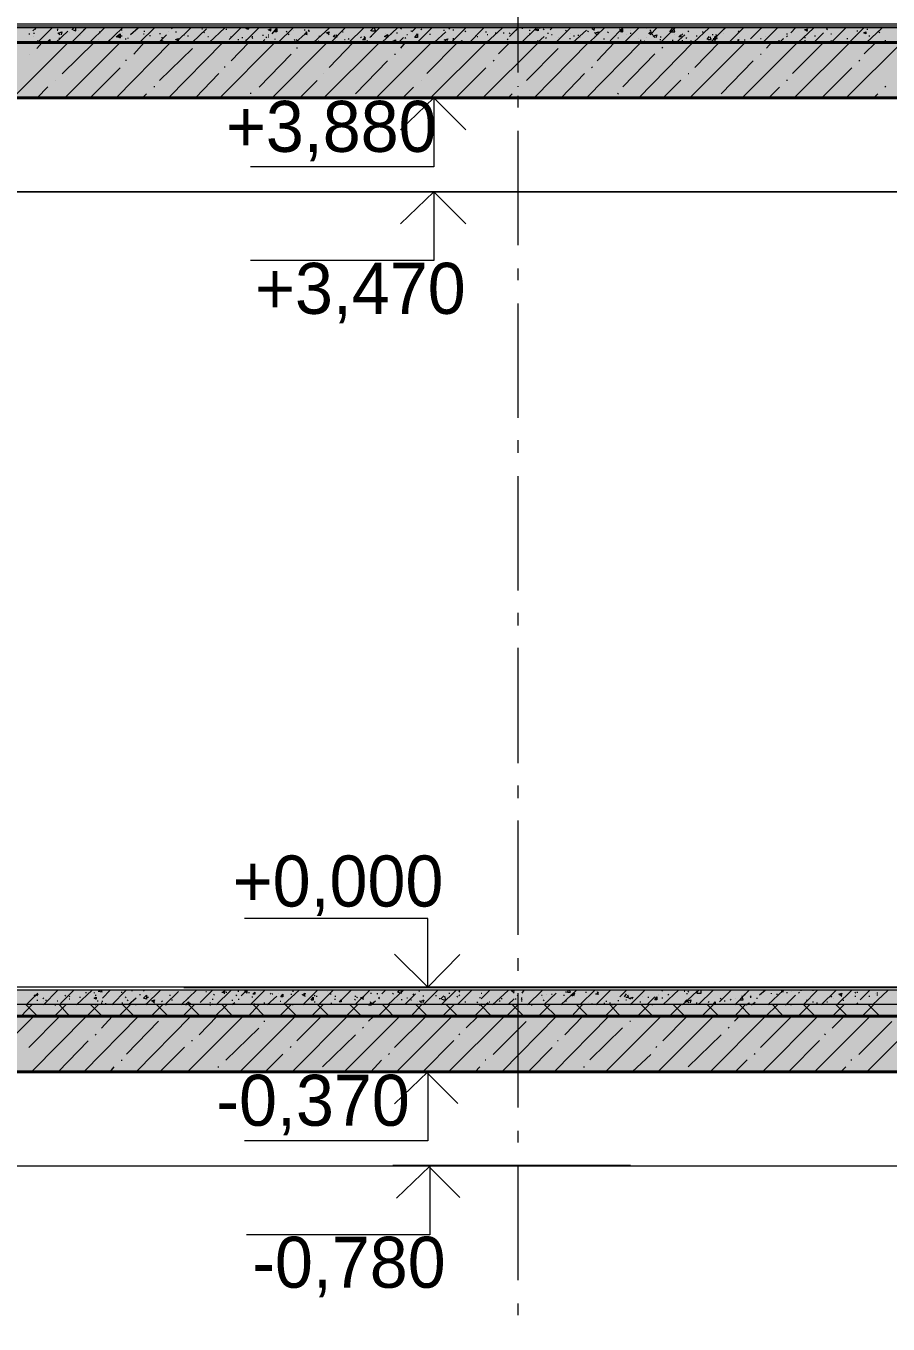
# Model space of a CAD drawing. Header units: millimetres. Extents: x -135211 to 49383, y -8033 to 228499.
# Drawn here: x -5746 to -1983, y 47183 to 52848 of the extents above; entities that cross this region are included whole.
import ezdxf

# ---------------------------------------------------------------- set-up
doc = ezdxf.new("R2010")
doc.units = ezdxf.units.MM
doc.layers.add('PDF _Геометрия', color=7, linetype='Continuous', true_color=0x1d1d1d)
doc.layers.add('PDF _Сплошная заливка', color=7, linetype='Continuous', true_color=0xffffff)
doc.layers.add('PDF _Текст', color=7, linetype='Continuous')

msp = doc.modelspace()

# ---------------------------------------------------------------- hatches: boundary and pattern name
at = {"layer": 'PDF _Сплошная заливка', "transparency": 33554559}
h = msp.add_hatch(color=256, dxfattribs=at)
h.paths.add_polyline_path([(-77398.8, 52535.5), (-77398.8, 52776.4), (-103546, 52776.4), (-103546, 52535.5)])
h.paths.add_polyline_path([(146.8, 52535.5), (146.8, 52776.4), (-22999.7, 52776.4), (-22999.7, 52535.5)])
h.paths.add_polyline_path([(-23351, 52535.5), (-23351, 52776.4), (-26352.2, 52776.4), (-26352.2, 52535.5)])
h.paths.add_polyline_path([(-26398.8, 52535.5), (-26398.8, 52776.4), (-44097.3, 52776.4), (-44097.3, 52535.5)])
h.paths.add_polyline_path([(-45350.3, 52535.5), (-45350.3, 52776.4), (-50899.8, 52776.4), (-50899.8, 52535.5)])
h = msp.add_hatch(color=256, dxfattribs=at)
h.paths.add_polyline_path([(-65546.2, 48285.5), (-65546.2, 48526.4), (-101294, 48526.4), (-101294, 48285.5)])
h.paths.add_polyline_path([(146.8, 48285.5), (146.8, 48526.4), (-22999.7, 48526.4), (-22999.7, 48285.5)])
h.paths.add_polyline_path([(-23351, 48285.5), (-23351, 48526.4), (-26352.2, 48526.4), (-26352.2, 48285.5)])
h.paths.add_polyline_path([(-26398.8, 48285.5), (-26398.8, 48526.4), (-44097.3, 48526.4), (-44097.3, 48285.5)])
h.paths.add_polyline_path([(-45350.3, 48285.5), (-45350.3, 48526.4), (-50899.8, 48526.4), (-50899.8, 48285.5)])
h.paths.add_polyline_path([(-50950.6, 48285.5), (-50950.6, 48526.4), (-65296.5, 48526.4), (-65296.5, 48285.5)])

# ---------------------------------------------------------------- linework, layer by layer
at = {"layer": 'PDF _Геометрия', "color": 7, "lineweight": 9}
for points in [[(-3597.5, 52644.4), (-3597.5, 53144)], [(-22897, 52775.7), (-96.7, 52775.7), (-96.7, 52839.2), (-96.7, 52847.7), (-96.7, 52856.1), (-22897, 52856.1)], [(-96.7, 52847.7), (-22897, 52847.7)], [(-96.7, 52839.2), (-22897, 52839.2)], [(-579.3, 51590.4), (-579.3, 48652.5), (-579.3, 52534.4), (-579.3, 52123.7), (-7111.4, 52123.7), (-579.3, 52123.7)], [(-579.3, 52534.4), (-7111.4, 52534.4)], [(-3966, 52534.4), (-3966, 52233.8), (-4766.1, 52233.8)], [(-3816.9, 52534.3), (-4117.7, 52534.3)], [(-2939.5, 52534.8), (-3968, 52534.8)], [(-3597.5, 52492.1), (-3597.5, 52542.9)], [(-2377.9, 52535.1), (-2940.6, 52535.1)], [(-3597.5, 51890.9), (-3597.5, 52390.5)], [(-3966, 52124.6), (-3966, 51824.1), (-4766.1, 51824.1)], [(-3816.9, 52124.4), (-4117.7, 52124.4)], [(-2860.5, 52124.5), (-3965.7, 52124.5)], [(-2097.2, 52123.5), (-2854.9, 52123.5)], [(149, 51904.4), (149, 50981.6), (149, 48653.3), (149, 48640.7), (-19848.8, 48640.7)], [(-3597.5, 51738.5), (-3597.5, 51789.3)], [(-3597.5, 51137.5), (-3597.5, 51637)], [(-3597.5, 50985), (-3597.5, 51040)], [(-3597.5, 50383.9), (-3597.5, 50883.4)], [(-3597.5, 50231.5), (-3597.5, 50286.6)], [(-3597.5, 49630.4), (-3597.5, 50134.1)], [(-3597.5, 49478), (-3597.5, 49533)], [(-3597.5, 48881), (-3597.5, 49380.6)], [(-3992.4, 48652.7), (-3992.4, 48953.3), (-4792.2, 48953.3)], [(-3597.5, 48724.5), (-3597.5, 48779.5)], [(149, 48653.3), (-19848.8, 48653.3)], [(-19848.8, 48526.4), (149, 48526.4), (149, 48577.2), (149, 48640.7)], [(-5057.7, 48652.5), (-579.3, 48652.5)], [(-3843.2, 48653.4), (-4144, 48653.4)], [(-2647.9, 48652.1), (-2579.7, 48652.1), (-3989.4, 48652.1)], [(-3597.5, 48127.6), (-3597.5, 48627.1)], [(149, 48577.2), (-19848.8, 48577.2)], [(-7144, 47873.3), (-544.2, 47873.3), (-544.2, 48283.9), (-544.2, 45155.5), (-4595.7, 45155.5)], [(-544.2, 48283.9), (-7144, 48283.9)], [(-3992.4, 48283.5), (-3992.4, 47983), (-4792.2, 47983)], [(-3852, 48285.2), (-4152.8, 48285.2)], [(-3869.5, 48284.4), (-3996.5, 48284.4)], [(-3176.4, 48284.7), (-3870.4, 48284.7)], [(-3597.5, 47975.1), (-3597.5, 48025.9)], [(-3983.6, 47872.8), (-3983.6, 47572.2), (-4783.5, 47572.2)], [(-3843.2, 47874.5), (-4144, 47874.5)], [(-3729.1, 47874.6), (-3991.3, 47874.6)], [(-3106.2, 47874.4), (-3728.8, 47874.4)], [(-3597.5, 47374.1), (-3597.5, 47873.6)], [(-3597.5, 47221.6), (-3597.5, 47272.4)]]:
    msp.add_lwpolyline(points, dxfattribs=at)
at = {"layer": 'PDF _Геометрия', "color": 7, "lineweight": 40}
for points in [[(-96.7, 53046.7), (-96.7, 52775.7), (-22994.2, 52775.7)], [(-22994.2, 52534.4), (-96.7, 52534.4), (-96.7, 51954.4)], [(149, 45156.8), (149, 48285.1), (149, 48526.4), (-22997.8, 48526.4)], [(-22994.2, 48284.2), (-96.7, 48284.2), (-96.7, 45155.8), (-26097.4, 45155.8)]]:
    msp.add_lwpolyline(points, dxfattribs=at)
at = {"layer": 'PDF _Геометрия', "lineweight": 9}
for points in [[(-5733.5, 52813.5), (-5729.6, 52813.5)], [(-5715.8, 52826.1), (-5703.3, 52838.7)], [(-5712.1, 52818.4), (-5712.1, 52814.2)], [(-5712.1, 52800.7), (-5712.1, 52800.7)], [(-5707.2, 52835.3), (-5703.3, 52835.3)], [(-5696.5, 52775.6), (-5633.1, 52839.1)], [(-5617.7, 52775.1), (-5562.9, 52825.9)], [(-5610.7, 52835.4), (-5606.8, 52831.2)], [(-5610.7, 52830.4), (-5606.8, 52830.4)], [(-5606.6, 52818.5), (-5598, 52810)], [(-5601.9, 52817.7), (-5598, 52817.7)], [(-5601.8, 52817.7), (-5589.2, 52821.9), (-5593.2, 52809.2)], [(-5554.1, 52821.6), (-5554.1, 52821.6)], [(-5547.4, 52776.2), (-5484, 52839.7)], [(-5545.2, 52831.6), (-5536.6, 52840)], [(-5540.4, 52830.7), (-5527.8, 52826.4), (-5527.8, 52839.2)], [(-5519, 52827.2), (-5519, 52827.2)], [(-5510.3, 52805.2), (-5510.3, 52805.2)], [(-5496.6, 52831.3), (-5492.7, 52831.3)], [(-5464.6, 52779.9), (-5405, 52839.1)], [(-5426.5, 52823.1), (-5422.5, 52823.1)], [(-5426.5, 52818.9), (-5422.5, 52818.9)], [(-5393.5, 52775.1), (-5326, 52838.7)], [(-5347.3, 52801.4), (-5334.8, 52805.6), (-5338.7, 52797.1)], [(-5343.4, 52800.6), (-5334.8, 52796.3)], [(-5329.9, 52831), (-5326, 52831)], [(-5329.9, 52804.8), (-5326, 52804.8)], [(-5326, 52818.3), (-5326, 52818.3)], [(-5299.7, 52792.7), (-5299.7, 52796.9)], [(-5289.6, 52810.1), (-5255.8, 52839.8)], [(-5249.3, 52776.6), (-5185.6, 52840.1)], [(-5233.4, 52814.2), (-5229.5, 52814.2)], [(-5229.5, 52826.9), (-5229.5, 52822.7)], [(-5207.1, 52806.3), (-5203.2, 52806.3)], [(-5166.8, 52775.5), (-5133, 52809.4)], [(-5163.2, 52814.5), (-5159.3, 52814.5)], [(-5154.5, 52797.5), (-5150.5, 52797.5)], [(-5133, 52809.4), (-5133, 52809.4)], [(-5124.2, 52822.8), (-5124.2, 52822.8)], [(-5110.6, 52835.3), (-5106.7, 52839.6)], [(-5093.1, 52822.6), (-5089.1, 52822.6)], [(-5091.4, 52775.6), (-5027.7, 52839.1)], [(-5058, 52809.6), (-5054, 52809.6)], [(-5040.4, 52805.3), (-5036.5, 52805.3)], [(-5021.2, 52775.9), (-4957.5, 52835.2)], [(-4979, 52835.3), (-4975.1, 52835.3)], [(-4970.2, 52818.3), (-4966.3, 52822.5)], [(-4952.7, 52802), (-4948.7, 52802)], [(-4946.2, 52776.2), (-4878.5, 52839.6)], [(-4873.7, 52834.6), (-4869.8, 52834.6)], [(-4858.8, 52789.2), (-4808.4, 52840)], [(-4852.2, 52801.4), (-4852.2, 52797.1)], [(-4803.5, 52797.6), (-4799.6, 52797.6)], [(-4793.2, 52776), (-4729.4, 52839.4)], [(-4786, 52835.6), (-4782, 52839.8)], [(-4781.9, 52834.8), (-4773.3, 52834.8), (-4773.3, 52839)], [(-4759.6, 52801.6), (-4755.7, 52801.6)], [(-4759.6, 52797.3), (-4755.7, 52793.1)], [(-4711.8, 52809), (-4711.8, 52804.7)], [(-4698.2, 52796.9), (-4694.3, 52801.2)], [(-4689.5, 52809.6), (-4685.5, 52809.6)], [(-4689.5, 52801.1), (-4685.5, 52801.1)], [(-4689.4, 52831.4), (-4676.7, 52835.7), (-4680.7, 52827.2)], [(-4685.4, 52830.7), (-4676.7, 52826.5)], [(-4671.7, 52813.6), (-4650.4, 52839)], [(-4643.4, 52776.6), (-4580.2, 52840)], [(-4610.5, 52826), (-4606.5, 52821.7)], [(-4601.7, 52809), (-4597.8, 52813.2)], [(-4580.2, 52827.4), (-4580.2, 52827.4)], [(-4570.2, 52776.2), (-4527.6, 52814.3)], [(-4531.5, 52830.5), (-4527.6, 52830.5)], [(-4531.4, 52814.3), (-4518.8, 52810.1), (-4522.8, 52822.7)], [(-4527.5, 52813.5), (-4518.8, 52822)], [(-4514, 52826.9), (-4510, 52831.1)], [(-4510, 52821.9), (-4510, 52826.2)], [(-4490.2, 52775.6), (-4422.3, 52839.1)], [(-4466.2, 52839.3), (-4466.2, 52839.3)], [(-4466.2, 52805.5), (-4466.2, 52801.3)], [(-4434.9, 52818.6), (-4422.3, 52822.9), (-4426.2, 52810.2)], [(-4431, 52817.9), (-4422.3, 52809.5)], [(-4426.2, 52835.6), (-4422.3, 52839.8)], [(-4415.3, 52775.9), (-4352.1, 52839.4)], [(-4404.7, 52801.5), (-4396, 52810)], [(-4399.8, 52800.8), (-4387.2, 52800.8), (-4391.1, 52809.2)], [(-4364.8, 52822.5), (-4360.9, 52822.5)], [(-4336.4, 52775.4), (-4273.1, 52838.9)], [(-4285.9, 52796.6), (-4281.9, 52800.8)], [(-4277, 52788.8), (-4264.4, 52788.8), (-4268.3, 52801.5)], [(-4273.1, 52788), (-4264.4, 52800.7)], [(-4255.6, 52838.8), (-4255.6, 52838.8)], [(-4244.9, 52797.6), (-4202.9, 52840)], [(-4241.9, 52827.4), (-4229.3, 52840.1)], [(-4238, 52800.6), (-4238, 52804.8)], [(-4237.1, 52826.6), (-4220.5, 52826.6), (-4224.4, 52839.3)], [(-4192.1, 52776), (-4124, 52839.5)], [(-4176.6, 52814.4), (-4176.6, 52814.4)], [(-4154.3, 52814.2), (-4150.3, 52814.2)], [(-4127.9, 52817.5), (-4124, 52817.5)], [(-4119, 52776.6), (-4097.7, 52797.7)], [(-4110.4, 52838.6), (-4106.4, 52834.3)], [(-4092.8, 52797.7), (-4088.9, 52793.5)], [(-4084.1, 52810.3), (-4080.1, 52810.3)], [(-4066.5, 52827.2), (-4062.6, 52827.2)], [(-4062.6, 52827.2), (-4062.6, 52827.2)], [(-4061.6, 52822), (-4045, 52839)], [(-4038.2, 52775.8), (-3974.8, 52839.3)], [(-4022.7, 52835.4), (-4018.7, 52831.1)], [(-3983.6, 52814), (-3983.6, 52809.7)], [(-3974.8, 52840.1), (-3974.8, 52840.1)], [(-3964.2, 52776.1), (-3913.4, 52822.7)], [(-3922.2, 52830.5), (-3922.2, 52826.3)], [(-3899.8, 52834.5), (-3895.9, 52838.8)], [(-3889.2, 52776.4), (-3825.7, 52839.9)], [(-3882.3, 52831), (-3878.3, 52831)], [(-3829.6, 52826.4), (-3825.7, 52822.2)], [(-3810.2, 52775.9), (-3746.7, 52839.4)], [(-3785.8, 52805), (-3781.8, 52805)], [(-3777, 52801.4), (-3773, 52801.4)], [(-3737.9, 52823.2), (-3737.9, 52818.9)], [(-3735.3, 52775.4), (-3667.7, 52838.9)], [(-3733.1, 52810.4), (-3729.1, 52810.4)], [(-3698, 52817.8), (-3694, 52817.8)], [(-3662.9, 52818.4), (-3659, 52818.4)], [(-3636.6, 52817.5), (-3632.6, 52813.3)], [(-3635.7, 52801.9), (-3597.5, 52840)], [(-3606.3, 52826.6), (-3606.3, 52830.8)], [(-3582.2, 52775.2), (-3518.6, 52838.7)], [(-3580, 52839.1), (-3580, 52834.8)], [(-3548.9, 52830.4), (-3544.9, 52830.4)], [(-3548.9, 52814.2), (-3544.9, 52814.2)], [(-3512.9, 52776.5), (-3483.5, 52801.9)], [(-3505, 52839.4), (-3501, 52839.4)], [(-3487.5, 52835), (-3483.5, 52830.7)], [(-3478.7, 52797.6), (-3474.7, 52793.4)], [(-3465.9, 52813.8), (-3465.9, 52818)], [(-3457.1, 52831.3), (-3448.4, 52839.7)], [(-3452.4, 52810.1), (-3448.4, 52810.1)], [(-3433.1, 52775.7), (-3369.4, 52839.3)], [(-3390.9, 52830.2), (-3387, 52826)], [(-3369.4, 52813.9), (-3369.4, 52813.9)], [(-3358.2, 52775.4), (-3299.2, 52830.3)], [(-3355.8, 52805.3), (-3351.9, 52805.3)], [(-3334.3, 52805.2), (-3334.3, 52809.5)], [(-3294.4, 52826.1), (-3290.4, 52821.8)], [(-3288, 52776.4), (-3220.3, 52839.8)], [(-3272.9, 52834.4), (-3272.9, 52838.6)], [(-3272.9, 52834.4), (-3264.1, 52834.4), (-3264.1, 52838.6)], [(-3268.1, 52830.9), (-3264.1, 52830.9)], [(-3264.1, 52818.9), (-3255.3, 52810.5)], [(-3264.1, 52806.3), (-3264.1, 52806.3)], [(-3264.1, 52802.1), (-3264.1, 52802.1)], [(-3259.3, 52818.1), (-3246.6, 52822.3), (-3250.6, 52809.6)], [(-3246.6, 52818.9), (-3246.6, 52823.1)], [(-3206.7, 52822.8), (-3202.7, 52818.6)], [(-3196.3, 52783.6), (-3141.3, 52838.6)], [(-3154, 52831), (-3150.1, 52835.2)], [(-3145.3, 52821.7), (-3141.3, 52821.7)], [(-3135, 52776.1), (-3071.1, 52839.7)], [(-3123.7, 52810.4), (-3123.7, 52810.4)], [(-3106.2, 52827.2), (-3106.2, 52827.2)], [(-3106.2, 52817.9), (-3106.2, 52813.7)], [(-3036, 52835.2), (-3036, 52835.2)], [(-3036, 52797.1), (-3036, 52797.1)], [(-3022.4, 52831.7), (-3018.4, 52827.4)], [(-3021.7, 52809.5), (-2992.1, 52839.2)], [(-3013.7, 52813.9), (-3009.7, 52809.6)], [(-3009.7, 52806.2), (-3000.9, 52797.7)], [(-3004.9, 52805.3), (-2992.1, 52809.5), (-2996.1, 52796.8)], [(-2976.3, 52775.2), (-2913.2, 52838.7)], [(-2974.6, 52797.5), (-2974.6, 52801.7)], [(-2934.7, 52822.6), (-2921.9, 52839.5)], [(-2929.9, 52821.7), (-2913.2, 52821.7), (-2917.2, 52838.7)], [(-2913.2, 52809), (-2913.2, 52809)], [(-2907.7, 52775.7), (-2869.3, 52809.5)], [(-2882.1, 52809.6), (-2878.1, 52813.8)], [(-2864.5, 52793.3), (-2860.5, 52797.6)], [(-2855.7, 52822.2), (-2851.7, 52826.4)], [(-2843, 52839.8), (-2843, 52839.8)], [(-2832, 52775.8), (-2764, 52839.2)], [(-2820.6, 52804.9), (-2816.6, 52804.9)], [(-2794.3, 52822.5), (-2790.3, 52822.5)], [(-2772.8, 52789.2), (-2764, 52801.9)], [(-2768, 52788.4), (-2755.2, 52788.4), (-2759.2, 52801.1)], [(-2757.1, 52776.1), (-2693.8, 52839.6)], [(-2750.5, 52810.3), (-2746.5, 52810.3)], [(-2745.7, 52793.2), (-2728.9, 52793.2), (-2732.9, 52810.2)], [(-2741.7, 52792.5), (-2728.9, 52809.4)], [(-2741.7, 52801), (-2737.7, 52801)], [(-2732.9, 52801.7), (-2728.9, 52801.7)], [(-2702.6, 52814.2), (-2702.6, 52814.2)], [(-2697.8, 52834.6), (-2693.8, 52838.8)], [(-2678.1, 52775.6), (-2614.8, 52839.1)], [(-2641.2, 52818.8), (-2641.2, 52818.8)], [(-2636.4, 52822.3), (-2632.4, 52826.5)], [(-2582.4, 52792.1), (-2535.9, 52838.6)], [(-2539.9, 52840.1), (-2535.9, 52835.8)], [(-2529.1, 52776.2), (-2465.7, 52839.6)], [(-2527.1, 52840), (-2527.1, 52840)], [(-2518.3, 52801.1), (-2518.3, 52801.1)], [(-2425.8, 52813.2), (-2421.8, 52813.2)], [(-2425.8, 52801.3), (-2421.8, 52805.5)], [(-2407.6, 52818), (-2386.7, 52839.2)], [(-2375.2, 52775.2), (-2307.8, 52838.7)], [(-2346.9, 52831.1), (-2334.1, 52835.4), (-2338.1, 52826.9), (-2334.1, 52826.9)], [(-2346.9, 52797.4), (-2342.8, 52797.4)], [(-2342.9, 52830.4), (-2334.1, 52826.1)], [(-2306.5, 52776.4), (-2263.9, 52818.7)], [(-2303, 52805.5), (-2299, 52805.5)], [(-2250.3, 52835.6), (-2246.3, 52839.8)], [(-2250.3, 52831.3), (-2246.3, 52835.6)], [(-2232.8, 52813.6), (-2228.8, 52813.6)], [(-2230.9, 52776.5), (-2167.4, 52840)], [(-2152, 52776.1), (-2088.4, 52839.6)], [(-2123.5, 52800.9), (-2123.5, 52800.9)], [(-2118.7, 52826.3), (-2114.7, 52826.3)], [(-2077, 52775.6), (-2009.4, 52839.1)], [(-2074.9, 52834.4), (-2070.9, 52834.4)], [(-2066.1, 52805.5), (-2062.1, 52805.5)], [(-2022.2, 52822.2), (-2018.2, 52818)], [(-5804.1, 52533.8), (-5562.9, 52775.1)], [(-5698.1, 52749.7), (-5677, 52775.1)], [(-5694.5, 52780.2), (-5694.5, 52784.4)], [(-5601.9, 52792.3), (-5598, 52796.6)], [(-5588.4, 52639.7), (-5448.9, 52775.2)], [(-5576.4, 52533.9), (-5334.8, 52775.2)], [(-5523, 52776.4), (-5519, 52780.6), (-5519, 52776.4)], [(-5431.3, 52787.8), (-5431.3, 52787.8)], [(-5426.5, 52775.8), (-5422.5, 52775.8)], [(-5382.6, 52783.9), (-5378.7, 52783.9)], [(-5352.8, 52534.8), (-5115.4, 52776.2)], [(-5317.1, 52775.1), (-5308.5, 52779.3)], [(-5312.4, 52791.9), (-5308.5, 52791.9)], [(-5275.8, 52725.3), (-5229.5, 52776.1)], [(-5238.3, 52783.8), (-5238.3, 52783.8)], [(-5163.1, 52776.3), (-5150.5, 52784.8), (-5150.5, 52776.3)], [(-5162.8, 52610.4), (-5018.9, 52750.1)], [(-5124.3, 52534.9), (-4887.3, 52776.2)], [(-5092.9, 52788.6), (-5080.3, 52792.8), (-5084.3, 52784.4)], [(-5089, 52787.9), (-5080.3, 52783.6)], [(-4917.6, 52780.6), (-4913.6, 52780.6)], [(-4900.5, 52535), (-4659.2, 52776.3)], [(-4878.5, 52776.2), (-4878.5, 52776.2)], [(-4869.8, 52776.1), (-4869.8, 52776.1)], [(-4849.7, 52695.8), (-4773.3, 52776.2)], [(-4834.6, 52775.8), (-4825.9, 52780.1), (-4825.9, 52775.8)], [(-4821.1, 52788.5), (-4817.1, 52788.5)], [(-4786, 52788.2), (-4782, 52788.2)], [(-4715.7, 52775.8), (-4703.1, 52788.5)], [(-4672, 52535.1), (-4431.1, 52776.4)], [(-4659.2, 52792.4), (-4659.2, 52788.3)], [(-4575.4, 52789.2), (-4571.5, 52785)], [(-4566.6, 52788.4), (-4562.7, 52784.1)], [(-4562.7, 52750.3), (-4562.7, 52754.5)], [(-4470.1, 52783.6), (-4466.2, 52779.3)], [(-4444.3, 52535.2), (-4202.9, 52776.4)], [(-4426.2, 52775.6), (-4422.3, 52779.8)], [(-4423, 52666.4), (-4317, 52776.5)], [(-4396, 52783.8), (-4396, 52783.8)], [(-4373.6, 52779.5), (-4369.6, 52775.2)], [(-4356.1, 52788.6), (-4352.1, 52788.6)], [(-4338.5, 52789.3), (-4334.6, 52793.5)], [(-4285.9, 52776.2), (-4281.9, 52776.2)], [(-4259.5, 52780.2), (-4255.6, 52784.5)], [(-4215.8, 52535.2), (-3974.8, 52776.6)], [(-4194.2, 52780.6), (-4194.2, 52776.4)], [(-4110.3, 52751.1), (-4088.9, 52776.5)], [(-4013.9, 52776), (-4009.9, 52776)], [(-4009.9, 52776), (-4009.9, 52776)], [(-3996.4, 52641.1), (-3860.8, 52776.6)], [(-3979.4, 52533.7), (-3737.9, 52775)], [(-3970, 52780), (-3966, 52780)], [(-3952.5, 52779.8), (-3948.5, 52779.8)], [(-3922.1, 52788.9), (-3913.4, 52784.6)], [(-3917.3, 52788), (-3904.6, 52792.2), (-3908.6, 52783.8)], [(-3882.3, 52792.9), (-3878.3, 52792.9)], [(-3882.3, 52787.9), (-3878.3, 52787.9)], [(-3851.9, 52775.7), (-3843.2, 52784.2), (-3843.2, 52775.7)], [(-3750.9, 52533.8), (-3509.8, 52775.1)], [(-3683.5, 52725.9), (-3632.6, 52776.7)], [(-3667.7, 52776.2), (-3667.7, 52776.2)], [(-3662.9, 52775.2), (-3650.2, 52779.5), (-3650.2, 52775.2)], [(-3662.9, 52776.1), (-3659, 52776.1)], [(-3645.4, 52787.9), (-3641.4, 52792.2)], [(-3580, 52780.6), (-3580, 52776.4)], [(-3561.4, 52610.3), (-3422.1, 52749.9)], [(-3527.2, 52534.8), (-3290.4, 52776)], [(-3513.8, 52783.6), (-3509.8, 52783.6)], [(-3483.5, 52775.7), (-3483.5, 52775.7)], [(-3422.1, 52796.5), (-3422.1, 52796.5)], [(-3373.4, 52792.7), (-3369.4, 52792.7)], [(-3325.5, 52796.6), (-3325.5, 52796.6)], [(-3325.5, 52775.5), (-3325.5, 52775.5)], [(-3299.5, 52534.8), (-3062.3, 52776.1)], [(-3253, 52695.7), (-3176.4, 52776.1)], [(-3224.2, 52792.5), (-3220.3, 52792.5)], [(-3162.8, 52796.4), (-3158.8, 52796.4)], [(-3150.1, 52775.2), (-3150.1, 52775.2)], [(-3071.1, 52793.1), (-3071.1, 52793.1)], [(-3070.9, 52534.9), (-2834.2, 52776.2)], [(-3062.3, 52783.8), (-3062.3, 52788.1)], [(-3053.6, 52775.3), (-3044.8, 52783.7)], [(-2978.6, 52789), (-2974.6, 52789)], [(-2969.8, 52779.8), (-2965.8, 52779.8)], [(-2969.8, 52750.9), (-2965.8, 52755.1)], [(-2921.9, 52783.7), (-2921.9, 52787.9)], [(-2882.1, 52784.2), (-2878.1, 52784.2)], [(-2847.2, 52535), (-2606.1, 52776.3)], [(-2843, 52784), (-2843, 52779.7)], [(-2825.8, 52666.2), (-2720.1, 52776.3)], [(-2781.5, 52779.3), (-2781.5, 52779.3)], [(-2702.6, 52776.1), (-2702.6, 52780.4)], [(-2689, 52775.3), (-2685, 52775.3)], [(-2645.2, 52780.6), (-2632.4, 52776.5), (-2636.4, 52789.1)], [(-2641.2, 52779.9), (-2632.4, 52788.4)], [(-2632.4, 52796.8), (-2632.4, 52796.8)], [(-2619.5, 52535.1), (-2377.9, 52776.4)], [(-2610.1, 52788.2), (-2606.1, 52788.2)], [(-2601.3, 52775.5), (-2597.3, 52779.7)], [(-2539.9, 52792.8), (-2535.9, 52792.8)], [(-2539.9, 52775.1), (-2535.9, 52779.3), (-2535.9, 52775.1)], [(-2531.1, 52776.5), (-2527.1, 52776.5)], [(-2512.9, 52751), (-2492, 52776.3)], [(-2509.6, 52776.5), (-2509.6, 52776.5)], [(-2509.6, 52776.5), (-2509.6, 52776.5)], [(-2496.1, 52776.3), (-2483.2, 52780.5), (-2487.2, 52776.3)], [(-2492, 52775.6), (-2492, 52775.6)], [(-2460.9, 52784.6), (-2456.9, 52784.6)], [(-2456.2, 52776), (-2439.4, 52792.9)], [(-2439.4, 52788), (-2439.4, 52788)], [(-2399.6, 52641), (-2263.9, 52776.4)], [(-2391, 52535.2), (-2149.8, 52776.5)], [(-2346.9, 52783.9), (-2342.8, 52783.9)], [(-2259.1, 52780.6), (-2255.1, 52780.6)], [(-2246.3, 52779.8), (-2246.3, 52779.8)], [(-2232.8, 52784.6), (-2228.8, 52784.6)], [(-2163.3, 52535.2), (-1921.7, 52776.5)], [(-2162.6, 52793.5), (-2158.6, 52793.5)], [(-2162.6, 52776.5), (-2158.6, 52776.5)], [(-2086.5, 52725.7), (-2035.8, 52776.5)], [(-1995.9, 52784.7), (-1991.9, 52784.7)], [(-5729.6, 52724.6), (-5729.6, 52724.6)], [(-5308.5, 52696.1), (-5308.5, 52700.4)], [(-4728.7, 52580.3), (-4589, 52724.3)], [(-4307.2, 52551.9), (-4167.8, 52695.8)], [(-4136.7, 52725.2), (-4132.8, 52725.2)], [(-3706.8, 52695.1), (-3702.8, 52699.4)], [(-3140.7, 52581.8), (-3000.9, 52725.7)], [(-2710.4, 52551.7), (-2571, 52695.6)], [(-2539.9, 52725), (-2535.9, 52725)], [(-2110, 52695), (-2105.9, 52699.3)], [(-5465.8, 52534.7), (-5334.8, 52666)], [(-5006.4, 52534.3), (-4904.9, 52640.1)], [(-4878.5, 52666.1), (-4878.5, 52670.4)], [(-4448.6, 52640.3), (-4448.6, 52640.3)], [(-3869, 52534.5), (-3737.9, 52665.7)], [(-3409.2, 52534.1), (-3308, 52639.9)], [(-3276.9, 52665.1), (-3272.9, 52669.3)], [(-2855.7, 52640.9), (-2851.7, 52640.9)], [(-2272.1, 52534.3), (-2141, 52665.6)], [(-5697.6, 52535.1), (-5650.7, 52581.7)], [(-5615.6, 52610.4), (-5615.6, 52610.4)], [(-5185.6, 52580.3), (-5185.6, 52584.6)], [(-4550.8, 52533.9), (-4474.9, 52610)], [(-4100.5, 52535), (-4053.8, 52581.5)], [(-4018.7, 52610.2), (-4018.7, 52610.2)], [(-3597.5, 52581.7), (-3597.5, 52586)], [(-2962.8, 52535.2), (-2886.8, 52611.4)], [(-2503.4, 52534.8), (-2456.9, 52581.4)], [(-2425.8, 52610.8), (-2421.8, 52610.8)], [(-1995.9, 52580.7), (-1991.9, 52585)], [(-5238, 52534.7), (-5220.7, 52551.7)], [(-4764.5, 52551.9), (-4764.5, 52556)], [(-3640.5, 52534.5), (-3623.9, 52551.5)], [(-3162.8, 52550.8), (-3158.8, 52555)], [(-2043.9, 52534.4), (-2027, 52551.4)], [(-5745.4, 48575.7), (-5694.5, 48626.5)], [(-5711.9, 48619), (-5703.3, 48614.8)], [(-5707, 48618), (-5694.5, 48622.3), (-5698.4, 48613.8)], [(-5685.8, 48640.1), (-5685.8, 48640.1)], [(-5672.1, 48602.7), (-5668.2, 48607)], [(-5670.2, 48576), (-5606.8, 48639.5)], [(-5596.1, 48581.5), (-5536.6, 48640.7)], [(-5575.6, 48614.7), (-5571.7, 48618.9)], [(-5558.1, 48614.6), (-5554.1, 48610.4)], [(-5525, 48576.7), (-5457.6, 48640.2)], [(-5510.3, 48606.7), (-5510.3, 48610.9)], [(-5484, 48627.6), (-5484, 48631.9)], [(-5448.9, 48630.7), (-5448.9, 48626.5)], [(-5444, 48618.8), (-5440.1, 48618.8)], [(-5431, 48636.5), (-5413.8, 48632.2), (-5417.7, 48640.7)], [(-5426.5, 48635.6), (-5422.5, 48639.8)], [(-5412.4, 48605.7), (-5378.7, 48639.5)], [(-5372, 48576.5), (-5308.5, 48639.9)], [(-5329.9, 48631.6), (-5326, 48631.6)], [(-5312.4, 48611.2), (-5308.5, 48607)], [(-5298.4, 48577), (-5264.6, 48606.7)], [(-5282.1, 48635.5), (-5282.1, 48639.7)], [(-5247.1, 48618.3), (-5247.1, 48622.5)], [(-5233.4, 48635.1), (-5229.5, 48639.3)], [(-5222.9, 48577.2), (-5159.3, 48640.6)], [(-5212, 48606.3), (-5212, 48610.4)], [(-5203.2, 48627.3), (-5203.2, 48627.3)], [(-5139.3, 48575.6), (-5080.3, 48634.9)], [(-5119.4, 48618.2), (-5115.4, 48618.2)], [(-5069, 48575.9), (-5001.4, 48639.5)], [(-5040.4, 48605.8), (-5036.5, 48605.8)], [(-5027.7, 48631.2), (-5027.7, 48631.2)], [(-4986.3, 48585.7), (-4931.2, 48640.7)], [(-4961.4, 48634.9), (-4957.5, 48634.9)], [(-4926.3, 48618.6), (-4922.4, 48622.8)], [(-4916, 48575.7), (-4852.2, 48639.2)], [(-4891.1, 48631.9), (-4878.5, 48631.9), (-4878.5, 48640.4)], [(-4887.2, 48631), (-4878.5, 48639.4)], [(-4882.5, 48626.7), (-4878.5, 48626.7)], [(-4873.7, 48631.8), (-4869.8, 48631.8)], [(-4829.8, 48619.7), (-4825.9, 48615.5)], [(-4821.1, 48636.5), (-4817.1, 48636.5)], [(-4807.2, 48615.1), (-4782, 48640.5)], [(-4773.3, 48631.1), (-4773.3, 48626.8)], [(-4766.9, 48576.5), (-4703.1, 48639.9)], [(-4759.6, 48610.7), (-4755.7, 48610.7)], [(-4720.6, 48635.9), (-4720.6, 48635.9)], [(-4693, 48576), (-4650.4, 48614.1)], [(-4680.7, 48627), (-4676.7, 48622.8)], [(-4671.9, 48623.6), (-4668, 48623.6)], [(-4641.6, 48627.7), (-4641.6, 48627.7)], [(-4621.8, 48577.1), (-4553.9, 48640.6)], [(-4589, 48623.9), (-4589, 48619.7)], [(-4580.2, 48632.3), (-4580.2, 48636.6)], [(-4540.2, 48619.3), (-4527.6, 48627.7), (-4531.5, 48615)], [(-4538.1, 48575.6), (-4474.9, 48639.1)], [(-4536.3, 48618.3), (-4527.6, 48614.1)], [(-4527.6, 48610.8), (-4527.6, 48610.8)], [(-4487.7, 48618), (-4483.7, 48613.8)], [(-4478.9, 48613.7), (-4474.9, 48613.7)], [(-4468, 48576.9), (-4404.7, 48640.4)], [(-4431.1, 48635.4), (-4431.1, 48635.4)], [(-4417.5, 48623.6), (-4413.5, 48623.6)], [(-4396, 48614.9), (-4396, 48610.7)], [(-4372.4, 48593.3), (-4325.8, 48639.8)], [(-4338.5, 48631.4), (-4334.6, 48631.4)], [(-4310.1, 48575.7), (-4246.8, 48639.2)], [(-4308.2, 48610.9), (-4308.2, 48615.2)], [(-4303.4, 48610.9), (-4299.5, 48606.6)], [(-4299.5, 48639.6), (-4299.5, 48639.6)], [(-4285.8, 48606.5), (-4273.1, 48610.7), (-4277.1, 48602.2)], [(-4281.8, 48605.5), (-4273.1, 48601.3)], [(-4242, 48626.5), (-4238, 48626.5)], [(-4211.7, 48622.9), (-4211.7, 48627.2)], [(-4211.7, 48619.6), (-4211.7, 48619.6)], [(-4202.9, 48601.7), (-4206.9, 48605.9), (-4202.9, 48610.1)], [(-4193.2, 48623.5), (-4176.6, 48640.5)], [(-4165.8, 48576.4), (-4097.7, 48639.9)], [(-4145.5, 48626.6), (-4141.5, 48622.4)], [(-4123.9, 48631.5), (-4115.2, 48640)], [(-4123.1, 48631.5), (-4106.4, 48627.3), (-4106.4, 48640)], [(-4119.2, 48634.9), (-4115.2, 48639.1)], [(-4110.4, 48636.6), (-4106.4, 48636.6)], [(-4091.8, 48576.9), (-4045, 48623.5)], [(-4084.1, 48606.8), (-4080.1, 48606.8)], [(-4057.7, 48623.6), (-4053.8, 48619.3)], [(-4031.4, 48636), (-4027.5, 48636)], [(-4013.9, 48614.8), (-4009.9, 48614.8)], [(-4011.9, 48576.2), (-3948.5, 48639.7)], [(-3957.3, 48618.6), (-3957.3, 48614.4)], [(-3957.3, 48614.4), (-3957.3, 48614.4)], [(-3939.7, 48601.6), (-3939.7, 48605.8)], [(-3934.9, 48602.3), (-3922.2, 48615)], [(-3933, 48575.6), (-3869.5, 48639.1)], [(-3930.1, 48601.4), (-3913.4, 48597.1), (-3917.4, 48614)], [(-3899.8, 48626.6), (-3895.9, 48626.6)], [(-3864.7, 48614.5), (-3860.8, 48610.3)], [(-3862.9, 48576.9), (-3799.3, 48640.4)], [(-3852, 48631.4), (-3855.9, 48635.6), (-3852, 48635.6)], [(-3855.9, 48615.4), (-3852, 48619.6)], [(-3764.2, 48609.6), (-3764.2, 48605.3)], [(-3759.4, 48626.4), (-3755.5, 48626.4)], [(-3758.5, 48601.7), (-3720.4, 48639.8)], [(-3709, 48575.7), (-3641.4, 48639.2)], [(-3671.7, 48605.5), (-3667.7, 48601.3)], [(-3627.8, 48636.6), (-3615.1, 48640.8), (-3619.1, 48628.1)], [(-3623.8, 48635.7), (-3615.1, 48627.2)], [(-3601.5, 48615.3), (-3597.5, 48619.5)], [(-3584, 48606.7), (-3580, 48606.7)], [(-3580, 48626.9), (-3571.2, 48639.6)], [(-3555.9, 48575.5), (-3492.2, 48639)], [(-3496.2, 48617.8), (-3492.2, 48617.8)], [(-3492.2, 48606.9), (-3492.2, 48606.9)], [(-3485.8, 48576.8), (-3430.8, 48627.6)], [(-3474.7, 48622.8), (-3474.7, 48622.8)], [(-3452.4, 48622.6), (-3448.4, 48622.6)], [(-3410.8, 48576.2), (-3343.1, 48639.7)], [(-3399.7, 48618.9), (-3395.7, 48618.9)], [(-3390.9, 48632.4), (-3387, 48632.4)], [(-3382.2, 48631.5), (-3378.2, 48640)], [(-3382.2, 48631.4), (-3369.4, 48631.4), (-3373.4, 48639.9)], [(-3369.4, 48619.5), (-3360.6, 48615.3)], [(-3364.6, 48618.6), (-3351.9, 48627), (-3355.8, 48614.3)], [(-3323.1, 48579.9), (-3264.1, 48639.1)], [(-3303.2, 48630.9), (-3299.2, 48630.9)], [(-3259.3, 48623.8), (-3246.6, 48623.8)], [(-3257.7, 48575.9), (-3193.9, 48639.5)], [(-3255.3, 48623), (-3246.6, 48631.4)], [(-3246.6, 48619.6), (-3250.6, 48632.3)], [(-3153.3, 48611.1), (-3123.7, 48640.8)], [(-3132.5, 48611.1), (-3123.7, 48623.8)], [(-3127.7, 48610.2), (-3115, 48610.2), (-3119, 48618.6)], [(-3115, 48606.7), (-3106.2, 48602.5)], [(-3110.2, 48605.8), (-3097.4, 48610.1), (-3101.4, 48601.5)], [(-3108.7, 48576.7), (-3044.8, 48640.2)], [(-3101.4, 48606.7), (-3097.4, 48606.7)], [(-3053.5, 48610.6), (-3053.5, 48610.6)], [(-3034.5, 48577.2), (-3000.9, 48611.1)], [(-3031.2, 48609.5), (-3027.2, 48609.5)], [(-2983.4, 48622.7), (-2983.4, 48622.7)], [(-2983.4, 48618.5), (-2983.4, 48618.5)], [(-2969.8, 48635.4), (-2965.8, 48639.6)], [(-2969.8, 48606.6), (-2965.8, 48606.6)], [(-2963.6, 48577.3), (-2895.6, 48640.9)], [(-2943.5, 48618.2), (-2939.5, 48622.5)], [(-2879.8, 48575.9), (-2816.6, 48635.1)], [(-2873.3, 48635.5), (-2869.3, 48635.5)], [(-2860.5, 48627), (-2860.5, 48622.8)], [(-2855.7, 48632), (-2851.7, 48636.3)], [(-2820.7, 48627.5), (-2807.9, 48640.2)], [(-2815.9, 48626.6), (-2799.1, 48626.6), (-2799.1, 48639.2)], [(-2809.7, 48577.2), (-2746.5, 48640.6)], [(-2717.9, 48589.3), (-2667.5, 48640.1)], [(-2715.4, 48605.6), (-2711.4, 48601.4)], [(-2651.8, 48575.9), (-2588.5, 48639.5)], [(-2631.7, 48598.2), (-2614.8, 48598.2), (-2618.8, 48615.1)], [(-2627.7, 48597.3), (-2614.8, 48614.3)], [(-2610.1, 48622.7), (-2606.1, 48618.4)], [(-2583.8, 48610.6), (-2579.7, 48614.9)], [(-2583.8, 48609.8), (-2579.7, 48609.8)], [(-2553.4, 48602), (-2553.4, 48606.2)], [(-2544, 48619.5), (-2518.3, 48640.7)], [(-2509.6, 48640.6), (-2509.6, 48640.6)], [(-2506.8, 48576.7), (-2439.4, 48640.1), (-2443.4, 48631.7)], [(-2492, 48623.6), (-2492, 48627.8)], [(-2469.7, 48622.5), (-2465.7, 48622.5)], [(-2439.4, 48630.8), (-2448.2, 48635.1), (-2439.4, 48639.2)], [(-2429.3, 48576.3), (-2386.7, 48618.6)], [(-2425.8, 48630.7), (-2421.8, 48630.7)], [(-2404.3, 48636.5), (-2404.3, 48636.5)], [(-2373.2, 48626.9), (-2369.2, 48631.2)], [(-2364.4, 48640.5), (-2360.4, 48640.5)], [(-2353.7, 48576.5), (-2290.2, 48639.9)], [(-2311.8, 48640.1), (-2307.8, 48640.1)], [(-2274.7, 48575.9), (-2211.2, 48639.4)], [(-2232.8, 48614.1), (-2228.8, 48609.9)], [(-2211.2, 48635.1), (-2211.2, 48635.1)], [(-2204.6, 48577.2), (-2141, 48640.6)], [(-2197.8, 48623.1), (-2184.9, 48627.4), (-2188.9, 48614.7)], [(-2193.8, 48622.2), (-2184.9, 48613.8)], [(-2127.5, 48631.1), (-2123.5, 48626.9)], [(-2127.5, 48614.2), (-2123.5, 48614.2)], [(-2118.7, 48631.1), (-2114.7, 48631.1)], [(-2104.7, 48597.7), (-2062.1, 48640)], [(-2066.1, 48613.8), (-2062.1, 48613.8)], [(-2050.7, 48575.9), (-1983.1, 48639.4)], [(-2035.8, 48627.1), (-2035.8, 48627.1)], [(-2031, 48627.9), (-2027, 48627.9)], [(-2031, 48619.5), (-2027, 48619.5)], [(-5767.8, 48526), (-5720.9, 48576.8)], [(-5694.5, 48525.8), (-5745.4, 48576.6)], [(-5729.6, 48576), (-5729.6, 48580.2)], [(-5698.4, 48596.9), (-5694.5, 48596.9)], [(-5668.2, 48590.1), (-5668.2, 48590.1)], [(-5659.4, 48597.5), (-5659.4, 48593.3)], [(-5622.6, 48524.9), (-5571.7, 48575.7)], [(-5619.5, 48576), (-5615.6, 48576)], [(-5615.6, 48576), (-5615.6, 48576)], [(-5610.7, 48593.8), (-5606.8, 48593.8)], [(-5554.1, 48525.6), (-5600.4, 48576.5)], [(-5558.1, 48602.8), (-5554.1, 48602.8)], [(-5510.3, 48588.9), (-5510.3, 48588.9)], [(-5482.3, 48524.8), (-5431.3, 48575.6)], [(-5413.8, 48526.4), (-5464.7, 48577.2)], [(-5444, 48575.6), (-5440.1, 48579.8)], [(-5435.2, 48594.3), (-5431.3, 48594.3)], [(-5417.7, 48584.8), (-5413.8, 48584.8)], [(-5413.8, 48594.1), (-5413.8, 48589.9)], [(-5400.1, 48581.4), (-5396.2, 48581.4)], [(-5341.9, 48525.5), (-5290.9, 48576.3)], [(-5326, 48586), (-5326, 48581.7)], [(-5273.4, 48526.3), (-5324.4, 48577.1)], [(-5303.6, 48593.3), (-5299.7, 48597.6)], [(-5268.5, 48577), (-5264.6, 48577)], [(-5224.7, 48580), (-5220.7, 48575.7)], [(-5201.6, 48525.4), (-5150.5, 48576.1)], [(-5198.2, 48593.3), (-5185.6, 48597.6), (-5189.6, 48584.9)], [(-5194.3, 48592.5), (-5185.6, 48584)], [(-5124.2, 48525.2), (-5175.3, 48576)], [(-5154.5, 48589.7), (-5150.5, 48594)], [(-5136.9, 48576.9), (-5133, 48576.9)], [(-5110.6, 48597.9), (-5106.7, 48597.9)], [(-5061.3, 48526.1), (-5010.2, 48576.9)], [(-5049.2, 48577.2), (-5045.3, 48577.2)], [(-5049.1, 48577.1), (-5036.5, 48589.8), (-5036.5, 48577.1)], [(-4983.8, 48525), (-5035, 48575.8)], [(-5031.6, 48584.6), (-5027.7, 48580.4)], [(-4943.9, 48585.8), (-4940, 48585.8)], [(-4943.9, 48576.4), (-4940, 48576.4)], [(-4943.8, 48576.3), (-4931.2, 48580.5), (-4931.2, 48576.3)], [(-4931.2, 48602.7), (-4931.2, 48598.4)], [(-4920.9, 48526), (-4869.8, 48576.8)], [(-4843.4, 48524.9), (-4889.9, 48575.7)], [(-4847.4, 48596.9), (-4843.4, 48596.9)], [(-4847.3, 48577.4), (-4834.7, 48585.9)], [(-4817.1, 48597.5), (-4817.1, 48601.8)], [(-4775.9, 48525.8), (-4729.4, 48576.6)], [(-4703.1, 48525.6), (-4753.5, 48576.5)], [(-4750.9, 48581), (-4746.9, 48581)], [(-4707, 48584.9), (-4703.1, 48584.9)], [(-4639.5, 48526.6), (-4589, 48577.4)], [(-4636.8, 48592.8), (-4632.9, 48592.8)], [(-4562.7, 48525.5), (-4613.2, 48576.3)], [(-4584.2, 48577.3), (-4580.2, 48577.3)], [(-4499.2, 48526.5), (-4448.6, 48577.3)], [(-4487.7, 48589.3), (-4483.7, 48589.3)], [(-4422.3, 48526.2), (-4472.9, 48577)], [(-4413.5, 48584.5), (-4413.5, 48580.3)], [(-4396, 48598), (-4396, 48602.2)], [(-4387.2, 48581), (-4387.2, 48581)], [(-4350.1, 48525.3), (-4299.5, 48576.1), (-4303.4, 48576.1)], [(-4281.9, 48526.1), (-4332.5, 48576.9)], [(-4312.2, 48601.6), (-4308.2, 48597.3)], [(-4250.7, 48576.5), (-4238, 48576.5), (-4242, 48589.3)], [(-4246.7, 48575.7), (-4238, 48588.3)], [(-4241.9, 48576.4), (-4220.5, 48593.4)], [(-4233.2, 48584.1), (-4229.3, 48584.1)], [(-4209.7, 48525.2), (-4159.1, 48575.9)], [(-4141.5, 48526), (-4188.2, 48576.7)], [(-4167.8, 48581.1), (-4167.8, 48576.9)], [(-4124, 48597.8), (-4124, 48597.8)], [(-4124, 48576.6), (-4124, 48580.8)], [(-4115.2, 48576.6), (-4115.2, 48576.6)], [(-4115.2, 48576.6), (-4115.2, 48576.6)], [(-4106.4, 48601), (-4106.4, 48596.7)], [(-4066.5, 48598.2), (-4062.6, 48598.2)], [(-4065.5, 48525), (-4018.7, 48575.8)], [(-3992.4, 48524.8), (-4043.1, 48575.6)], [(-4036.2, 48589.6), (-4036.2, 48589.6)], [(-4027.4, 48593.7), (-4018.7, 48585.2)], [(-4022.6, 48592.7), (-4009.9, 48597), (-4013.9, 48584.2)], [(-4013.9, 48597), (-4009.9, 48597)], [(-3929.1, 48525.7), (-3878.3, 48576.6)], [(-3922.2, 48593.9), (-3922.2, 48593.9)], [(-3860.8, 48526.5), (-3911.5, 48577.3)], [(-3829.6, 48589.8), (-3825.7, 48589.8)], [(-3788.8, 48525.6), (-3737.9, 48576.4)], [(-3777, 48585.2), (-3773, 48589.4)], [(-3768.2, 48575.7), (-3755.5, 48579.9), (-3759.4, 48575.7)], [(-3768.2, 48575.7), (-3764.2, 48575.7)], [(-3711.6, 48525.4), (-3762.4, 48576.2)], [(-3741.9, 48576.4), (-3729.1, 48584.9), (-3729.1, 48576.4)], [(-3733.1, 48584.9), (-3729.1, 48584.9)], [(-3724.3, 48589), (-3720.4, 48589)], [(-3685.3, 48589.6), (-3685.3, 48589.6)], [(-3680.5, 48593.8), (-3676.5, 48593.8)], [(-3667.7, 48580.2), (-3667.7, 48580.2)], [(-3648.4, 48526.4), (-3597.5, 48577.2)], [(-3640.5, 48577.3), (-3615.1, 48602.7)], [(-3636.6, 48580.8), (-3632.6, 48580.8)], [(-3571.2, 48525.3), (-3622.1, 48576.1)], [(-3610.3, 48601.7), (-3606.3, 48601.7)], [(-3584, 48602.4), (-3580, 48598.2)], [(-3584, 48594), (-3580, 48594)], [(-3540.1, 48575.8), (-3536.1, 48575.8)], [(-3508.1, 48526.3), (-3457.1, 48577.1)], [(-3487.5, 48598.4), (-3483.5, 48594.2)], [(-3430.8, 48526), (-3481.8, 48576.8)], [(-3390.9, 48593.4), (-3387, 48593.4)], [(-3363, 48526.1), (-3316.8, 48576.9)], [(-3290.4, 48525.9), (-3341.5, 48576.7)], [(-3320.7, 48576), (-3316.8, 48576)], [(-3290.4, 48588.5), (-3290.4, 48588.5)], [(-3276.9, 48580.8), (-3272.9, 48580.8)], [(-3220.3, 48581.3), (-3220.3, 48585.5)], [(-3218.7, 48525), (-3167.6, 48575.8)], [(-3211.5, 48589.7), (-3211.5, 48593.9)], [(-3197.9, 48584.5), (-3193.9, 48584.5)], [(-3150.1, 48525.7), (-3196.3, 48576.6)], [(-3185.2, 48576.8), (-3176.4, 48581)], [(-3158.8, 48592.6), (-3158.8, 48596.9)], [(-3127.7, 48597.5), (-3123.7, 48597.5)], [(-3106.2, 48581.3), (-3106.2, 48581.3)], [(-3078.3, 48524.8), (-3027.2, 48575.6)], [(-3066.3, 48588.6), (-3062.3, 48588.6)], [(-3009.7, 48526.5), (-3060.8, 48577.3)], [(-3013.7, 48577.3), (-3009.7, 48577.3)], [(-2938, 48525.6), (-2886.8, 48576.4)], [(-2869.3, 48526.4), (-2920.5, 48577.1)], [(-2860.5, 48594), (-2851.7, 48585.5)], [(-2855.8, 48593), (-2843, 48597.3), (-2847, 48584.5)], [(-2851.7, 48576.1), (-2851.7, 48576.1)], [(-2820.6, 48585.2), (-2816.6, 48585.2)], [(-2811.9, 48580.9), (-2807.9, 48580.9)], [(-2796.9, 48525.5), (-2746.5, 48576.3)], [(-2720.1, 48525.3), (-2770.6, 48576)], [(-2768, 48585.7), (-2764, 48590)], [(-2728.9, 48576.1), (-2728.9, 48576.1)], [(-2697.8, 48593.7), (-2693.8, 48593.7)], [(-2671.5, 48596.8), (-2667.5, 48601.1)], [(-2652.5, 48525.3), (-2606.1, 48576.1)], [(-2649.9, 48601.8), (-2649.9, 48601.8)], [(-2579.7, 48525.1), (-2630.2, 48575.9)], [(-2606.1, 48576.1), (-2606.1, 48576.1)], [(-2606.1, 48576.1), (-2606.1, 48576.1)], [(-2601.3, 48576.8), (-2588.5, 48585.3), (-2592.5, 48576.8)], [(-2601.3, 48576.9), (-2597.3, 48576.9)], [(-2579, 48575.8), (-2562.2, 48588.4)], [(-2516.2, 48526), (-2465.7, 48576.8)], [(-2439.4, 48525), (-2485.9, 48575.8)], [(-2439.4, 48576.7), (-2439.4, 48576.7)], [(-2430.6, 48575.6), (-2421.8, 48584.1), (-2421.8, 48575.6)], [(-2408.3, 48577.3), (-2404.3, 48577.3)], [(-2375.9, 48525.9), (-2325.3, 48576.7)], [(-2299, 48525.7), (-2349.6, 48576.5)], [(-2338.1, 48598), (-2334.1, 48593.7)], [(-2311.8, 48589.3), (-2307.8, 48589.3)], [(-2294.2, 48584.9), (-2290.2, 48584.9)], [(-2250.3, 48588.8), (-2246.3, 48588.8)], [(-2226.8, 48524.8), (-2176.1, 48575.6)], [(-2220, 48602.2), (-2220, 48602.2)], [(-2158.6, 48525.5), (-2209.2, 48576.3)], [(-2180.2, 48596.7), (-2176.1, 48596.7)], [(-2118.7, 48580.2), (-2114.7, 48584.5)], [(-2095.2, 48526.5), (-2044.5, 48577.3)], [(-2018.2, 48526.3), (-2068.9, 48577.1)], [(-5953, 48284.7), (-5712.1, 48526)], [(-5733.5, 48390.5), (-5598, 48526)], [(-5721.4, 48283.8), (-5484, 48525.1)], [(-5492.9, 48284), (-5255.8, 48525.3)], [(-5416.2, 48474.4), (-5369.9, 48525.2)], [(-5307.9, 48361.3), (-5168.1, 48505.2)], [(-5264.4, 48284.1), (-5027.7, 48525.3)], [(-5040.6, 48284.1), (-4799.6, 48525.4)], [(-4990, 48444.9), (-4913.6, 48525.4)], [(-4812.9, 48284.2), (-4571.5, 48525.6)], [(-4707, 48504.5), (-4703.1, 48504.5)], [(-4584.5, 48284.3), (-4343.3, 48525.6)], [(-4563.2, 48419.7), (-4457.4, 48525.6)], [(-4356.8, 48284.4), (-4115.2, 48525.7)], [(-4250.6, 48504.6), (-4229.3, 48525.7)], [(-4136.7, 48390.3), (-4001.1, 48525.8)], [(-4128.3, 48284.5), (-3887.1, 48525.9)], [(-3900.6, 48284.6), (-3659, 48525.9)], [(-3823.8, 48475.1), (-3773, 48525.9)], [(-3706.4, 48360.1), (-3562.4, 48504.1)], [(-3668.1, 48283.8), (-3430.8, 48525.1)], [(-3439.6, 48284), (-3202.7, 48525.2)], [(-3393.3, 48444.8), (-3316.8, 48525.2)], [(-3215.9, 48284.1), (-2974.6, 48525.3)], [(-3110.2, 48504.2), (-3106.2, 48504.2)], [(-2987.4, 48284.1), (-2746.5, 48525.5)], [(-2966.1, 48419.6), (-2860.5, 48525.4)], [(-2759.7, 48284.2), (-2518.3, 48525.6)], [(-2653.2, 48504.3), (-2632.4, 48525.5)], [(-2539.9, 48390.2), (-2404.3, 48525.6)], [(-2531.2, 48284.4), (-2290.2, 48525.6)], [(-2303.4, 48284.5), (-2062.1, 48525.8)], [(-2226.8, 48474.9), (-2176.1, 48525.7)], [(-2109.7, 48359.9), (-1965.6, 48503.9)], [(-2074.9, 48284.5), (-1834, 48525.8)], [(-5444, 48444.4), (-5440.1, 48448.6)], [(-4873.6, 48334.4), (-4729.4, 48474.1)], [(-4452.2, 48306.2), (-4308.2, 48445.8)], [(-4277.1, 48474.3), (-4273.1, 48478.6)], [(-3855.9, 48446), (-3852, 48450.3)], [(-3284.9, 48336.1), (-3141.3, 48475.8)], [(-2855.5, 48306), (-2711.4, 48445.7)], [(-2680.3, 48474.1), (-2676.3, 48478.4)], [(-2259.1, 48445.9), (-2255.1, 48450)], [(-5606, 48283.8), (-5475.2, 48419.3)], [(-5160.2, 48285.1), (-5054, 48391)], [(-5022.9, 48420.3), (-5018.9, 48420.3)], [(-4592.9, 48390.2), (-4589, 48394.5)], [(-4014, 48284.5), (-3878.3, 48420)], [(-3554.3, 48284), (-3448.4, 48389.8)], [(-3426, 48420.2), (-3422.1, 48420.2)], [(-2996.1, 48390), (-2992.1, 48394.2)], [(-2417.2, 48284.3), (-2281.4, 48419.8)], [(-5329.9, 48334.3), (-5326, 48334.3)], [(-4700.6, 48284.6), (-4624.1, 48360.9)], [(-4240.9, 48284.1), (-4194.2, 48335)], [(-4163, 48360), (-4159.1, 48364.3)], [(-3741.9, 48336), (-3737.9, 48336)], [(-3099.1, 48283.5), (-3018.4, 48359.7)], [(-2647.8, 48284.8), (-2597.3, 48335.6)], [(-2566.2, 48359.9), (-2562.2, 48364.1)], [(-2145.1, 48335.9), (-2141, 48335.9)], [(-5378.4, 48283.8), (-5361.1, 48305)], [(-4908.8, 48306.1), (-4904.9, 48306.1)], [(-3785.7, 48284.5), (-3764.2, 48305.7)], [(-3312, 48305.9), (-3308, 48305.9)], [(-2188.3, 48284.3), (-2167.4, 48305.5)]]:
    msp.add_lwpolyline(points, dxfattribs=at)
for points in [[(-5334.8, 52796.3), (-5352.1, 52800.6), (-5334.8, 52813.3)], [(-4650.4, 52835.5), (-4650.4, 52822.8), (-4659.1, 52822.8)], [(-4167.8, 52810.1), (-4167.8, 52797.4), (-4180.5, 52801.6)], [(-4036.2, 52797.4), (-4048.9, 52797.4), (-4036.2, 52814.3)], [(-3509.8, 52835.9), (-3509.8, 52827.4), (-3522.5, 52831.7)], [(-3141.3, 52835.1), (-3141.3, 52822.5), (-3150.1, 52822.5)], [(-3018.4, 52823.2), (-3018.4, 52810.5), (-3027.2, 52814.7)], [(-2886.8, 52809.6), (-2886.8, 52801.1), (-2895.6, 52801.1)], [(-2079.6, 52822.6), (-2079.6, 52814.1), (-2088.5, 52818.4)], [(-5641.9, 52788.3), (-5641.9, 52779.9), (-5650.5, 52779.9)], [(-4132.8, 52788), (-4132.8, 52775.2), (-4145.4, 52779.5)], [(-2737.7, 52792.5), (-2737.7, 52784.1), (-2746.5, 52788.3)], [(-5440.1, 48609.4), (-5440.1, 48601), (-5448.7, 48605.2)], [(-5220.7, 48601.2), (-5233.3, 48605.4), (-5220.7, 48618.1)], [(-4782, 48639.6), (-4782, 48626.9), (-4790.7, 48635.4)], [(-4746.9, 48630.9), (-4746.9, 48622.4), (-4755.6, 48622.4)], [(-4624.1, 48623.3), (-4624.1, 48610.6), (-4632.8, 48610.6)], [(-4492.5, 48609.6), (-4492.5, 48596.9), (-4501.2, 48596.9)], [(-2992.1, 48611), (-2992.1, 48598.3), (-3000.9, 48598.3)], [(-4369.6, 48597.8), (-4369.6, 48589.3), (-4378.3, 48589.3)], [(-2860.5, 48597.4), (-2860.5, 48588.9), (-2869.3, 48588.9)], [(-2737.7, 48589.8), (-2737.7, 48577.1), (-2746.5, 48577.1)]]:
    msp.add_lwpolyline(points, close=True, dxfattribs=at)
at = {"layer": 'PDF _Геометрия', "color": 7, "lineweight": 18}
for points in [[(-3966, 52534.4), (-4110.4, 52394.7)], [(-3965.4, 52534.3), (-3825.7, 52394.6)], [(-3966, 52124.6), (-4110.4, 51984.9)], [(-3965.4, 52124.5), (-3825.7, 51984.8)], [(-3992.4, 48652.7), (-4136.6, 48796.6)], [(-3991.7, 48652.6), (-3852, 48796.5)], [(-3992.4, 48283.5), (-4136.6, 48143.8)], [(-4000.4, 48285.3), (-3860.8, 48145.6)], [(-3983.6, 47872.8), (-4127.9, 47733.1)], [(-3991.7, 47874.6), (-3852, 47734.9)]]:
    msp.add_lwpolyline(points, dxfattribs=at)
at = {"layer": 'PDF _Сплошная заливка', "lineweight": 9, "transparency": 33554559}
for points in [[(-22897, 52839.2), (-96.7, 52839.2), (-22897, 52775.7), (-96.7, 52775.7)], [(-19848, 48640.7), (149, 48640.7), (-19848, 48577.2), (149, 48577.2)], [(-19848, 48577.2), (149, 48577.2), (-19848, 48526.4), (149, 48526.4)]]:
    msp.add_solid(points, dxfattribs=at)

# ---------------------------------------------------------------- texts
at = {"layer": 'PDF _Текст', "char_height": 222.7, "attachment_point": 4, "style": ''}
for s, insert in [('+3,880', (-4872.7, 52389.2)), ('+3,470', (-4745.7, 51682.3)), ('+0,000', (-4843.1, 49095.8)), ('-0,370', (-4915, 48139)), ('-0,780', (-4758.4, 47432.1))]:
    msp.add_mtext(s, dxfattribs=dict(at, insert=insert))

doc.saveas('drawing.dxf')
